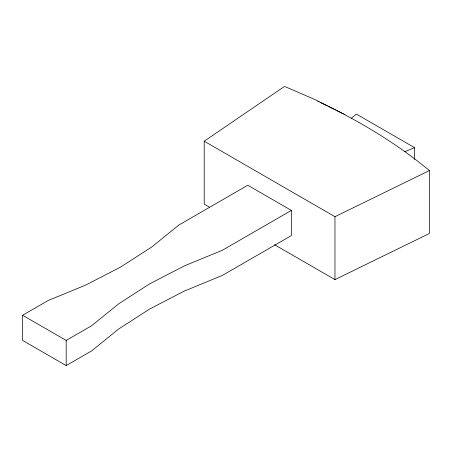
<?xml version="1.0" encoding="UTF-8"?>
<svg xmlns="http://www.w3.org/2000/svg" width="452" height="452" viewBox="0 0 452 452"><rect width="100%" height="100%" fill="white"/><g stroke="black" fill="none" stroke-linecap="round" stroke-linejoin="round"><path stroke-width="0.68" d="M351.068 118.48L356.464 114.119L414.58 147.668L414.58 159.55M209.705 207.298L204.208 204.123L204.208 141.21L284.116 86.688M22.6 315.259L48.025 300.58L85.953 284.969L120.667 267.03L151.736 246.99L178.783 225.09L247.792 185.247L291.376 210.412L291.376 235.577L222.367 275.421L184.439 291.031L149.725 308.97L118.656 329.011L91.609 350.91L66.184 365.589L22.6 340.424L22.6 315.259L66.184 340.424L91.609 325.745L118.656 303.846L149.725 283.805L184.439 265.866L222.367 250.255L291.376 210.412M204.208 141.21L334.966 216.7L429.4 170.568L429.4 233.481L334.966 279.613L274.471 244.69M404.862 151.674L414.58 147.668M284.596 86.411L314.163 99.214L344.938 114.627M334.966 216.7L334.966 279.613M66.184 340.424L66.184 365.589M317.796 101.293A582.436 336.265 0 0 1 319.078 101.898M320.355 102.502A582.436 336.265 0 0 1 327.344 105.853M328.604 106.474A582.436 336.265 0 0 1 335.486 109.904M336.723 110.531A582.436 336.265 0 0 1 343.492 114.034M344.712 114.678A582.436 336.265 0 0 1 429.4 170.568"/></g></svg>
